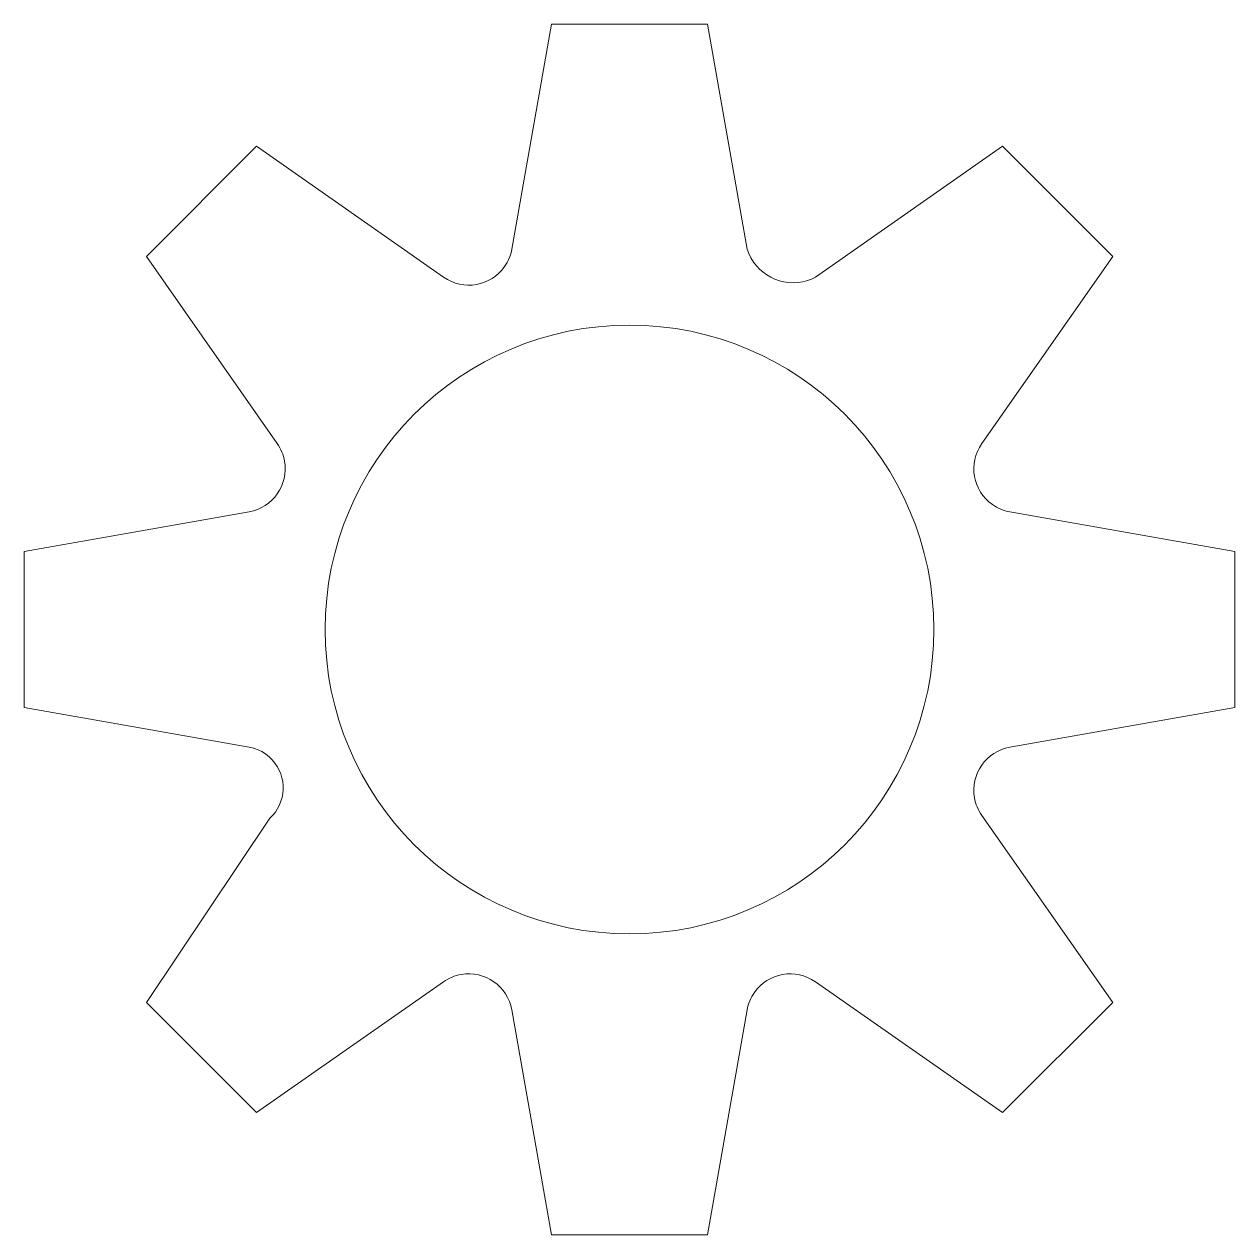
# Model space of a CAD drawing. Header units: millimetres. Extents: x 17.1 to 48.9, y 4.7 to 36.5.
import ezdxf

# ---------------------------------------------------------------- set-up
doc = ezdxf.new("R2010")
doc.units = ezdxf.units.MM
doc.layers.get('0').update_dxf_attribs({"lineweight": 25})

# ---------------------------------------------------------------- blocks, each defined once
blk = doc.blocks.new('dilan_ROLLE')
at = {"color": 1, "lineweight": 0, "flags": 128}
for points in [[(29.881, 30.587), (30.923, 36.496)], [(30.923, 36.496), (35.023, 36.496)], [(35.023, 36.496), (36.064, 30.587)], [(20.274, 30.386), (23.173, 33.286)], [(23.173, 33.286), (28.088, 29.844)], [(37.858, 29.844), (42.773, 33.286)], [(42.773, 33.286), (45.672, 30.386)], [(23.715, 25.471), (20.274, 30.386)], [(45.672, 30.386), (42.23, 25.471)], [(17.064, 22.637), (22.973, 23.679)], [(42.973, 23.679), (48.882, 22.637)], [(17.064, 18.537), (17.064, 22.637)], [(48.882, 22.637), (48.882, 18.537)], [(22.973, 17.495), (17.064, 18.537)], [(48.882, 18.537), (42.973, 17.495)], [(20.274, 10.787), (23.521, 15.625)], [(42.23, 15.702), (45.672, 10.787)], [(28.088, 11.329), (23.173, 7.888)], [(42.773, 7.888), (37.858, 11.329)], [(23.173, 7.888), (20.274, 10.787)], [(30.923, 4.678), (29.881, 10.587)], [(36.064, 10.587), (35.023, 4.678)], [(45.672, 10.787), (42.773, 7.888)], [(35.023, 4.678), (30.923, 4.678)]]:
    blk.add_lwpolyline(points, dxfattribs=at)
at = {"color": 1, "lineweight": 0}
for points in [[(29.69, 30.127), (29.787, 30.264), (29.852, 30.421), (29.881, 30.587)], [(36.064, 30.587), (36.274, 29.92), (36.985, 29.549), (37.651, 29.759)], [(28.088, 29.844), (28.608, 29.48), (29.326, 29.606), (29.69, 30.127)], [(37.651, 29.759), (37.723, 29.781), (37.791, 29.81), (37.858, 29.844)], [(32.973, 28.587), (28.554, 28.587), (24.973, 25.005), (24.973, 20.587)], [(40.973, 20.587), (40.973, 25.005), (37.391, 28.587), (32.973, 28.587)], [(23.906, 25.011), (23.877, 25.177), (23.812, 25.334), (23.715, 25.471)], [(42.23, 25.471), (41.866, 24.951), (41.992, 24.234), (42.513, 23.869)], [(22.973, 23.679), (23.598, 23.789), (24.016, 24.386), (23.906, 25.011)], [(42.513, 23.869), (42.65, 23.773), (42.807, 23.708), (42.973, 23.679)], [(24.973, 20.587), (24.973, 16.168), (28.554, 12.587), (32.973, 12.587)], [(32.973, 12.587), (37.391, 12.587), (40.973, 16.168), (40.973, 20.587)], [(23.583, 17.161), (23.421, 17.336), (23.207, 17.453), (22.973, 17.495)], [(42.973, 17.495), (42.347, 17.384), (41.929, 16.788), (42.039, 16.162)], [(23.521, 15.625), (23.962, 16.032), (23.99, 16.72), (23.583, 17.161)], [(42.039, 16.162), (42.069, 15.997), (42.134, 15.84), (42.23, 15.702)], [(28.548, 11.52), (28.383, 11.491), (28.226, 11.426), (28.088, 11.329)], [(29.881, 10.587), (29.77, 11.212), (29.174, 11.63), (28.548, 11.52)], [(37.858, 11.329), (37.337, 11.694), (36.62, 11.567), (36.255, 11.047)], [(36.255, 11.047), (36.159, 10.909), (36.094, 10.752), (36.064, 10.587)]]:
    blk.add_open_spline(points, degree=3, dxfattribs=at)

msp = doc.modelspace()

# ---------------------------------------------------------------- block references
msp.add_blockref('dilan_ROLLE', (0, 0))

doc.saveas('drawing.dxf')
